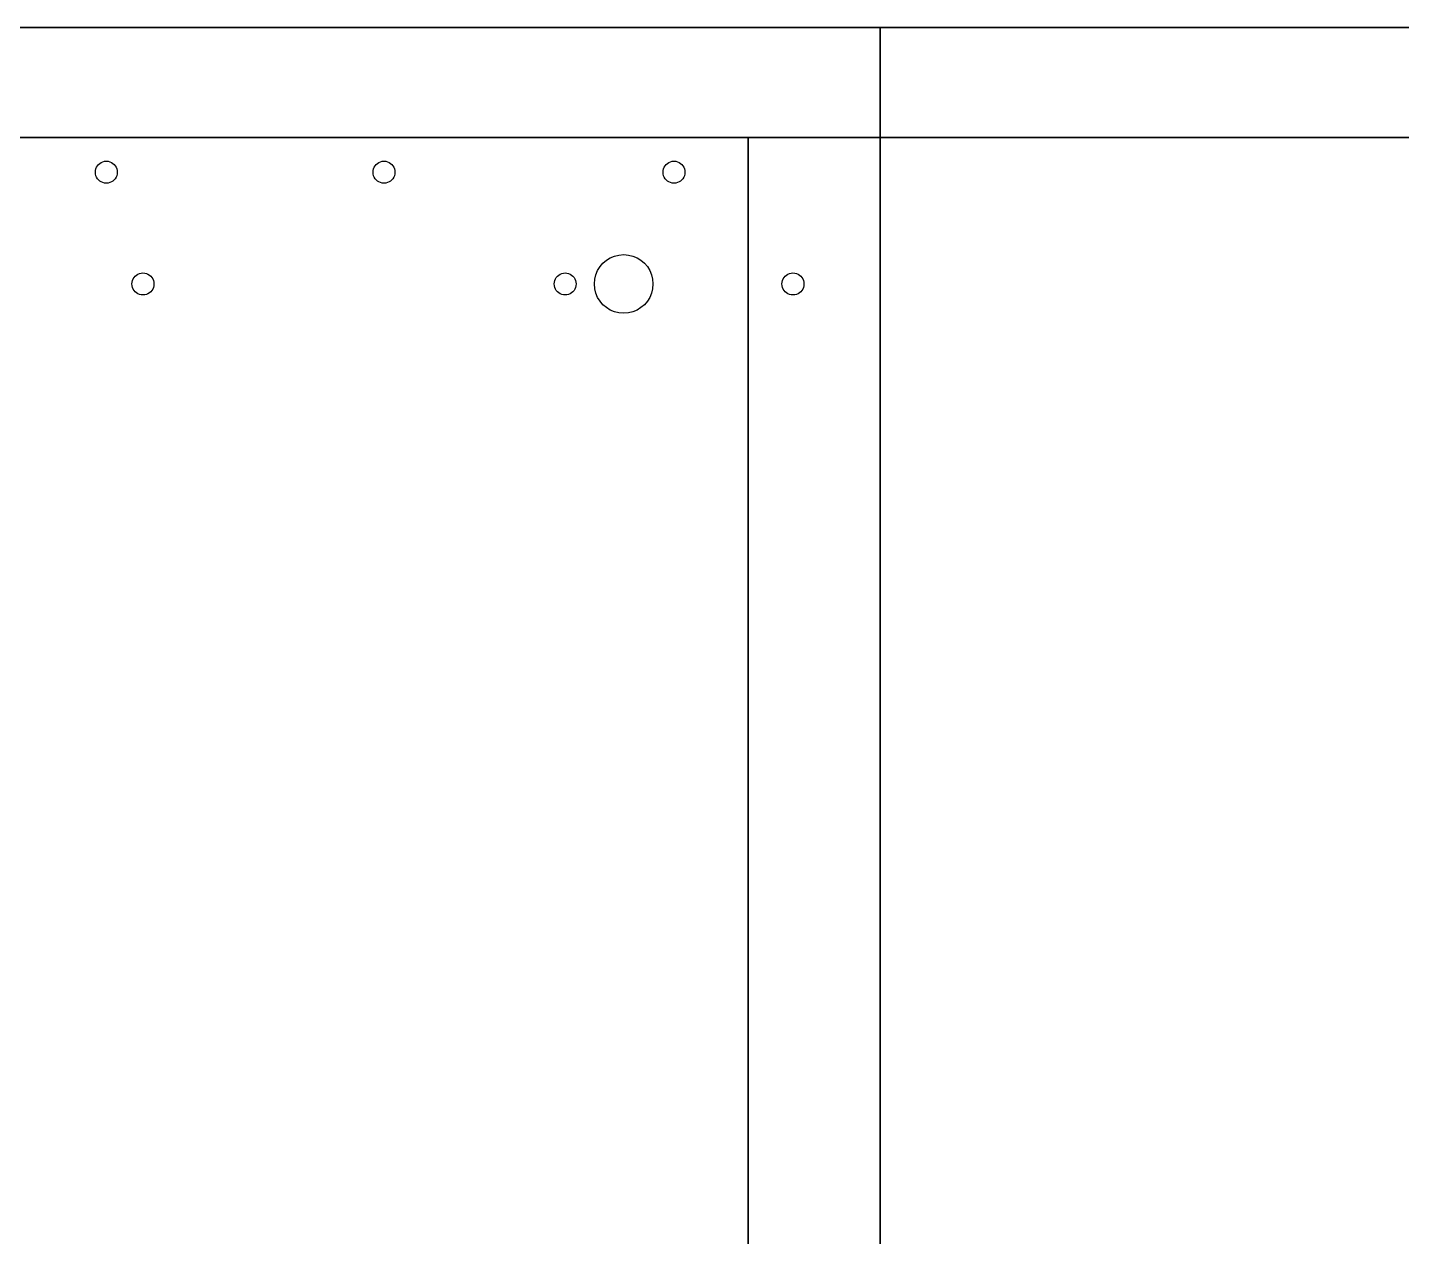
# Model space of a CAD drawing. Header units: metres. Extents: x 0 to 978, y 848 to 2000.
# Drawn here: x 292.9 to 489.2, y 1827.2 to 2000 of the extents above; entities that cross this region are included whole.
import ezdxf

# ---------------------------------------------------------------- set-up
doc = ezdxf.new("R2010")
doc.units = ezdxf.units.M

msp = doc.modelspace()

# ---------------------------------------------------------------- linework, layer by layer
for p, q in [((414.72, 2000), (0, 2000)), ((0, 2000), (414.72, 2000)), ((414.72, 2000), (0, 2000)), ((0, 2000), (414.72, 2000)), ((978.48, 2000), (0, 2000)), ((0, 2000), (978.48, 2000)), ((414.72, 2000), (0, 2000)), ((0, 2000), (414.72, 2000)), ((414.72, 2000), (0, 2000)), ((0, 2000), (414.72, 2000)), ((414.72, 2000), (0, 2000)), ((0, 2000), (414.72, 2000)), ((414.72, 2000), (0, 2000)), ((0, 2000), (414.72, 2000)), ((414.72, 1654.4), (414.72, 2000)), ((414.72, 2000), (414.72, 1654.4)), ((414.72, 1654.4), (414.72, 2000)), ((414.72, 2000), (414.72, 1654.4)), ((414.72, 1654.4), (414.72, 2000)), ((414.72, 2000), (414.72, 1654.4)), ((414.72, 1654.4), (414.72, 2000)), ((414.72, 2000), (414.72, 1654.4)), ((414.72, 1654.4), (414.72, 2000)), ((414.72, 2000), (414.72, 1654.4)), ((414.72, 1654.4), (414.72, 2000)), ((414.72, 2000), (414.72, 1654.4)), ((395.87, 1984.29), (18.85, 1984.29)), ((18.85, 1984.29), (395.87, 1984.29)), ((395.87, 1984.29), (18.85, 1984.29)), ((395.87, 1984.29), (18.85, 1984.29)), ((18.85, 1984.29), (395.87, 1984.29)), ((18.85, 1984.29), (395.87, 1984.29)), ((395.87, 1984.29), (18.85, 1984.29)), ((18.85, 1984.29), (395.87, 1984.29)), ((395.87, 1984.29), (18.85, 1984.29)), ((395.87, 1984.29), (18.85, 1984.29)), ((18.85, 1984.29), (395.87, 1984.29)), ((395.87, 1984.29), (18.85, 1984.29)), ((395.87, 1984.29), (18.85, 1984.29)), ((18.85, 1984.29), (395.87, 1984.29)), ((395.87, 1984.29), (18.85, 1984.29)), ((395.87, 1984.29), (18.85, 1984.29)), ((395.87, 1984.29), (18.85, 1984.29)), ((18.85, 1984.29), (395.87, 1984.29)), ((395.87, 1984.29), (18.85, 1984.29)), ((395.87, 1984.29), (18.85, 1984.29)), ((395.87, 1984.29), (18.85, 1984.29)), ((18.85, 1984.29), (395.87, 1984.29)), ((395.87, 1984.29), (18.85, 1984.29)), ((395.87, 1984.29), (18.85, 1984.29)), ((934, 1984.29), (44.48, 1984.29)), ((44.48, 1984.29), (934, 1984.29)), ((44.48, 1984.29), (934, 1984.29)), ((934, 1984.29), (44.48, 1984.29)), ((395.87, 1670.11), (395.87, 1984.29)), ((395.87, 1984.29), (395.87, 1984.29)), ((395.87, 1984.29), (395.87, 1670.11)), ((395.87, 1984.29), (395.87, 1984.29)), ((395.87, 1670.11), (395.87, 1984.29)), ((395.87, 1670.11), (395.87, 1984.29)), ((395.87, 1984.29), (395.87, 1670.11)), ((395.87, 1984.29), (395.87, 1984.29)), ((395.87, 1670.11), (395.87, 1984.29)), ((395.87, 1984.29), (395.87, 1984.29)), ((395.87, 1984.29), (395.87, 1670.11)), ((395.87, 1984.29), (395.87, 1670.11)), ((395.87, 1670.11), (395.87, 1984.29)), ((395.87, 1984.29), (395.87, 1984.29)), ((395.87, 1984.29), (395.87, 1670.11)), ((395.87, 1670.11), (395.87, 1984.29)), ((395.87, 1984.29), (395.87, 1984.29)), ((395.87, 1670.11), (395.87, 1984.29)), ((395.87, 1670.11), (395.87, 1984.29)), ((395.87, 1984.29), (395.87, 1984.29)), ((395.87, 1984.29), (395.87, 1670.11)), ((395.87, 1984.29), (395.87, 1984.29)), ((395.87, 1670.11), (395.87, 1984.29)), ((395.87, 1670.11), (395.87, 1984.29)), ((395.87, 1670.11), (395.87, 1984.29)), ((395.87, 1984.29), (395.87, 1984.29)), ((395.87, 1984.29), (395.87, 1670.11)), ((395.87, 1984.29), (395.87, 1984.29)), ((395.87, 1670.11), (395.87, 1984.29)), ((395.87, 1670.11), (395.87, 1984.29)), ((395.87, 1670.11), (395.87, 1984.29)), ((395.87, 1984.29), (395.87, 1984.29)), ((395.87, 1984.29), (395.87, 1670.11)), ((395.87, 1984.29), (395.87, 1984.29)), ((395.87, 1670.11), (395.87, 1984.29)), ((395.87, 1670.11), (395.87, 1984.29))]:
    msp.add_line(p, q)
for points in [[(302.6, 1979.32), (302.62, 1979.57), (302.67, 1979.81), (302.77, 1980.04), (302.9, 1980.24), (303.05, 1980.43), (303.24, 1980.58), (303.44, 1980.71), (303.67, 1980.81), (303.91, 1980.87), (304.16, 1980.89)], [(302.6, 1979.32), (302.62, 1979.57), (302.67, 1979.81), (302.77, 1980.04), (302.9, 1980.24), (303.05, 1980.43), (303.24, 1980.58), (303.44, 1980.71), (303.67, 1980.81), (303.91, 1980.87), (304.16, 1980.89)], [(302.6, 1979.32), (302.62, 1979.57), (302.67, 1979.81), (302.77, 1980.04), (302.9, 1980.24), (303.05, 1980.43), (303.24, 1980.58), (303.44, 1980.71), (303.67, 1980.81), (303.91, 1980.87), (304.16, 1980.89)], [(304.16, 1977.75), (303.91, 1977.77), (303.67, 1977.83), (303.44, 1977.92), (303.24, 1978.05), (303.05, 1978.21), (302.9, 1978.39), (302.77, 1978.59), (302.67, 1978.82), (302.62, 1979.06), (302.6, 1979.32)], [(304.16, 1977.75), (303.91, 1977.77), (303.67, 1977.83), (303.44, 1977.92), (303.24, 1978.05), (303.05, 1978.21), (302.9, 1978.39), (302.77, 1978.59), (302.67, 1978.82), (302.62, 1979.06), (302.6, 1979.32)], [(304.16, 1977.75), (303.91, 1977.77), (303.67, 1977.83), (303.44, 1977.92), (303.24, 1978.05), (303.05, 1978.21), (302.9, 1978.39), (302.77, 1978.59), (302.67, 1978.82), (302.62, 1979.06), (302.6, 1979.32)], [(304.16, 1980.89), (304.42, 1980.87), (304.66, 1980.81), (304.88, 1980.71), (305.09, 1980.58), (305.27, 1980.43), (305.43, 1980.24), (305.56, 1980.04), (305.65, 1979.81), (305.71, 1979.57), (305.73, 1979.32)], [(304.16, 1980.89), (304.42, 1980.87), (304.66, 1980.81), (304.88, 1980.71), (305.09, 1980.58), (305.27, 1980.43), (305.43, 1980.24), (305.56, 1980.04), (305.65, 1979.81), (305.71, 1979.57), (305.73, 1979.32)], [(304.16, 1980.89), (304.42, 1980.87), (304.66, 1980.81), (304.88, 1980.71), (305.09, 1980.58), (305.27, 1980.43), (305.43, 1980.24), (305.56, 1980.04), (305.65, 1979.81), (305.71, 1979.57), (305.73, 1979.32)], [(305.73, 1979.32), (305.71, 1979.06), (305.65, 1978.82), (305.56, 1978.59), (305.43, 1978.39), (305.27, 1978.21), (305.09, 1978.05), (304.88, 1977.92), (304.66, 1977.83), (304.42, 1977.77), (304.16, 1977.75)], [(305.73, 1979.32), (305.71, 1979.06), (305.65, 1978.82), (305.56, 1978.59), (305.43, 1978.39), (305.27, 1978.21), (305.09, 1978.05), (304.88, 1977.92), (304.66, 1977.83), (304.42, 1977.77), (304.16, 1977.75)], [(305.73, 1979.32), (305.71, 1979.06), (305.65, 1978.82), (305.56, 1978.59), (305.43, 1978.39), (305.27, 1978.21), (305.09, 1978.05), (304.88, 1977.92), (304.66, 1977.83), (304.42, 1977.77), (304.16, 1977.75)], [(342.27, 1979.32), (342.29, 1979.57), (342.35, 1979.81), (342.45, 1980.04), (342.57, 1980.24), (342.73, 1980.43), (342.91, 1980.58), (343.12, 1980.71), (343.34, 1980.81), (343.59, 1980.87), (343.84, 1980.89)], [(342.27, 1979.32), (342.29, 1979.57), (342.35, 1979.81), (342.45, 1980.04), (342.57, 1980.24), (342.73, 1980.43), (342.91, 1980.58), (343.12, 1980.71), (343.34, 1980.81), (343.59, 1980.87), (343.84, 1980.89)], [(342.27, 1979.32), (342.29, 1979.57), (342.35, 1979.81), (342.45, 1980.04), (342.57, 1980.24), (342.73, 1980.43), (342.91, 1980.58), (343.12, 1980.71), (343.34, 1980.81), (343.59, 1980.87), (343.84, 1980.89)], [(343.84, 1977.75), (343.59, 1977.77), (343.34, 1977.83), (343.12, 1977.92), (342.91, 1978.05), (342.73, 1978.21), (342.57, 1978.39), (342.45, 1978.59), (342.35, 1978.82), (342.29, 1979.06), (342.27, 1979.32)], [(343.84, 1977.75), (343.59, 1977.77), (343.34, 1977.83), (343.12, 1977.92), (342.91, 1978.05), (342.73, 1978.21), (342.57, 1978.39), (342.45, 1978.59), (342.35, 1978.82), (342.29, 1979.06), (342.27, 1979.32)], [(343.84, 1977.75), (343.59, 1977.77), (343.34, 1977.83), (343.12, 1977.92), (342.91, 1978.05), (342.73, 1978.21), (342.57, 1978.39), (342.45, 1978.59), (342.35, 1978.82), (342.29, 1979.06), (342.27, 1979.32)], [(343.84, 1980.89), (344.09, 1980.87), (344.34, 1980.81), (344.56, 1980.71), (344.77, 1980.58), (344.95, 1980.43), (345.11, 1980.24), (345.23, 1980.04), (345.33, 1979.81), (345.39, 1979.57), (345.41, 1979.32)], [(343.84, 1980.89), (344.09, 1980.87), (344.34, 1980.81), (344.56, 1980.71), (344.77, 1980.58), (344.95, 1980.43), (345.11, 1980.24), (345.23, 1980.04), (345.33, 1979.81), (345.39, 1979.57), (345.41, 1979.32)], [(343.84, 1980.89), (344.09, 1980.87), (344.34, 1980.81), (344.56, 1980.71), (344.77, 1980.58), (344.95, 1980.43), (345.11, 1980.24), (345.23, 1980.04), (345.33, 1979.81), (345.39, 1979.57), (345.41, 1979.32)], [(345.41, 1979.32), (345.39, 1979.06), (345.33, 1978.82), (345.23, 1978.59), (345.11, 1978.39), (344.95, 1978.21), (344.77, 1978.05), (344.56, 1977.92), (344.34, 1977.83), (344.09, 1977.77), (343.84, 1977.75)], [(345.41, 1979.32), (345.39, 1979.06), (345.33, 1978.82), (345.23, 1978.59), (345.11, 1978.39), (344.95, 1978.21), (344.77, 1978.05), (344.56, 1977.92), (344.34, 1977.83), (344.09, 1977.77), (343.84, 1977.75)], [(345.41, 1979.32), (345.39, 1979.06), (345.33, 1978.82), (345.23, 1978.59), (345.11, 1978.39), (344.95, 1978.21), (344.77, 1978.05), (344.56, 1977.92), (344.34, 1977.83), (344.09, 1977.77), (343.84, 1977.75)], [(383.71, 1979.32), (383.73, 1979.57), (383.79, 1979.81), (383.89, 1980.04), (384.01, 1980.24), (384.17, 1980.43), (384.35, 1980.58), (384.56, 1980.71), (384.78, 1980.81), (385.03, 1980.87), (385.28, 1980.89)], [(383.71, 1979.32), (383.73, 1979.57), (383.79, 1979.81), (383.89, 1980.04), (384.01, 1980.24), (384.17, 1980.43), (384.35, 1980.58), (384.56, 1980.71), (384.78, 1980.81), (385.03, 1980.87), (385.28, 1980.89)], [(383.71, 1979.32), (383.73, 1979.57), (383.79, 1979.81), (383.89, 1980.04), (384.01, 1980.24), (384.17, 1980.43), (384.35, 1980.58), (384.56, 1980.71), (384.78, 1980.81), (385.03, 1980.87), (385.28, 1980.89)], [(383.71, 1979.32), (383.73, 1979.57), (383.79, 1979.81), (383.89, 1980.04), (384.01, 1980.24), (384.17, 1980.43), (384.35, 1980.58), (384.56, 1980.71), (384.78, 1980.81), (385.03, 1980.87), (385.28, 1980.89)], [(383.71, 1979.32), (383.73, 1979.57), (383.79, 1979.81), (383.89, 1980.04), (384.01, 1980.24), (384.17, 1980.43), (384.35, 1980.58), (384.56, 1980.71), (384.78, 1980.81), (385.03, 1980.87), (385.28, 1980.89)], [(383.71, 1979.32), (383.73, 1979.57), (383.79, 1979.81), (383.89, 1980.04), (384.01, 1980.24), (384.17, 1980.43), (384.35, 1980.58), (384.56, 1980.71), (384.78, 1980.81), (385.03, 1980.87), (385.28, 1980.89)], [(383.71, 1979.32), (383.73, 1979.57), (383.79, 1979.81), (383.89, 1980.04), (384.01, 1980.24), (384.17, 1980.43), (384.35, 1980.58), (384.56, 1980.71), (384.78, 1980.81), (385.03, 1980.87), (385.28, 1980.89)], [(383.71, 1979.32), (383.73, 1979.57), (383.79, 1979.81), (383.89, 1980.04), (384.01, 1980.24), (384.17, 1980.43), (384.35, 1980.58), (384.56, 1980.71), (384.78, 1980.81), (385.03, 1980.87), (385.28, 1980.89)], [(383.71, 1979.32), (383.73, 1979.57), (383.79, 1979.81), (383.89, 1980.04), (384.01, 1980.24), (384.17, 1980.43), (384.35, 1980.58), (384.56, 1980.71), (384.78, 1980.81), (385.03, 1980.87), (385.28, 1980.89)], [(385.28, 1977.75), (385.03, 1977.77), (384.78, 1977.83), (384.56, 1977.92), (384.35, 1978.05), (384.17, 1978.21), (384.01, 1978.39), (383.89, 1978.59), (383.79, 1978.82), (383.73, 1979.06), (383.71, 1979.32)], [(385.28, 1977.75), (385.03, 1977.77), (384.78, 1977.83), (384.56, 1977.92), (384.35, 1978.05), (384.17, 1978.21), (384.01, 1978.39), (383.89, 1978.59), (383.79, 1978.82), (383.73, 1979.06), (383.71, 1979.32)], [(385.28, 1977.75), (385.03, 1977.77), (384.78, 1977.83), (384.56, 1977.92), (384.35, 1978.05), (384.17, 1978.21), (384.01, 1978.39), (383.89, 1978.59), (383.79, 1978.82), (383.73, 1979.06), (383.71, 1979.32)], [(385.28, 1977.75), (385.03, 1977.77), (384.78, 1977.83), (384.56, 1977.92), (384.35, 1978.05), (384.17, 1978.21), (384.01, 1978.39), (383.89, 1978.59), (383.79, 1978.82), (383.73, 1979.06), (383.71, 1979.32)], [(385.28, 1977.75), (385.03, 1977.77), (384.78, 1977.83), (384.56, 1977.92), (384.35, 1978.05), (384.17, 1978.21), (384.01, 1978.39), (383.89, 1978.59), (383.79, 1978.82), (383.73, 1979.06), (383.71, 1979.32)], [(385.28, 1977.75), (385.03, 1977.77), (384.78, 1977.83), (384.56, 1977.92), (384.35, 1978.05), (384.17, 1978.21), (384.01, 1978.39), (383.89, 1978.59), (383.79, 1978.82), (383.73, 1979.06), (383.71, 1979.32)], [(385.28, 1977.75), (385.03, 1977.77), (384.78, 1977.83), (384.56, 1977.92), (384.35, 1978.05), (384.17, 1978.21), (384.01, 1978.39), (383.89, 1978.59), (383.79, 1978.82), (383.73, 1979.06), (383.71, 1979.32)], [(385.28, 1977.75), (385.03, 1977.77), (384.78, 1977.83), (384.56, 1977.92), (384.35, 1978.05), (384.17, 1978.21), (384.01, 1978.39), (383.89, 1978.59), (383.79, 1978.82), (383.73, 1979.06), (383.71, 1979.32)], [(385.28, 1977.75), (385.03, 1977.77), (384.78, 1977.83), (384.56, 1977.92), (384.35, 1978.05), (384.17, 1978.21), (384.01, 1978.39), (383.89, 1978.59), (383.79, 1978.82), (383.73, 1979.06), (383.71, 1979.32)], [(385.28, 1980.89), (385.53, 1980.87), (385.78, 1980.81), (386, 1980.71), (386.21, 1980.58), (386.39, 1980.43), (386.55, 1980.24), (386.67, 1980.04), (386.77, 1979.81), (386.83, 1979.57), (386.85, 1979.32)], [(385.28, 1980.89), (385.53, 1980.87), (385.78, 1980.81), (386, 1980.71), (386.21, 1980.58), (386.39, 1980.43), (386.55, 1980.24), (386.67, 1980.04), (386.77, 1979.81), (386.83, 1979.57), (386.85, 1979.32)], [(385.28, 1980.89), (385.53, 1980.87), (385.78, 1980.81), (386, 1980.71), (386.21, 1980.58), (386.39, 1980.43), (386.55, 1980.24), (386.67, 1980.04), (386.77, 1979.81), (386.83, 1979.57), (386.85, 1979.32)], [(385.28, 1980.89), (385.53, 1980.87), (385.78, 1980.81), (386, 1980.71), (386.21, 1980.58), (386.39, 1980.43), (386.55, 1980.24), (386.67, 1980.04), (386.77, 1979.81), (386.83, 1979.57), (386.85, 1979.32)], [(385.28, 1980.89), (385.53, 1980.87), (385.78, 1980.81), (386, 1980.71), (386.21, 1980.58), (386.39, 1980.43), (386.55, 1980.24), (386.67, 1980.04), (386.77, 1979.81), (386.83, 1979.57), (386.85, 1979.32)], [(385.28, 1980.89), (385.53, 1980.87), (385.78, 1980.81), (386, 1980.71), (386.21, 1980.58), (386.39, 1980.43), (386.55, 1980.24), (386.67, 1980.04), (386.77, 1979.81), (386.83, 1979.57), (386.85, 1979.32)], [(385.28, 1980.89), (385.53, 1980.87), (385.78, 1980.81), (386, 1980.71), (386.21, 1980.58), (386.39, 1980.43), (386.55, 1980.24), (386.67, 1980.04), (386.77, 1979.81), (386.83, 1979.57), (386.85, 1979.32)], [(385.28, 1980.89), (385.53, 1980.87), (385.78, 1980.81), (386, 1980.71), (386.21, 1980.58), (386.39, 1980.43), (386.55, 1980.24), (386.67, 1980.04), (386.77, 1979.81), (386.83, 1979.57), (386.85, 1979.32)], [(385.28, 1980.89), (385.53, 1980.87), (385.78, 1980.81), (386, 1980.71), (386.21, 1980.58), (386.39, 1980.43), (386.55, 1980.24), (386.67, 1980.04), (386.77, 1979.81), (386.83, 1979.57), (386.85, 1979.32)], [(386.85, 1979.32), (386.83, 1979.06), (386.77, 1978.82), (386.67, 1978.59), (386.55, 1978.39), (386.39, 1978.21), (386.21, 1978.05), (386, 1977.92), (385.78, 1977.83), (385.53, 1977.77), (385.28, 1977.75)], [(386.85, 1979.32), (386.83, 1979.06), (386.77, 1978.82), (386.67, 1978.59), (386.55, 1978.39), (386.39, 1978.21), (386.21, 1978.05), (386, 1977.92), (385.78, 1977.83), (385.53, 1977.77), (385.28, 1977.75)], [(386.85, 1979.32), (386.83, 1979.06), (386.77, 1978.82), (386.67, 1978.59), (386.55, 1978.39), (386.39, 1978.21), (386.21, 1978.05), (386, 1977.92), (385.78, 1977.83), (385.53, 1977.77), (385.28, 1977.75)], [(386.85, 1979.32), (386.83, 1979.06), (386.77, 1978.82), (386.67, 1978.59), (386.55, 1978.39), (386.39, 1978.21), (386.21, 1978.05), (386, 1977.92), (385.78, 1977.83), (385.53, 1977.77), (385.28, 1977.75)], [(386.85, 1979.32), (386.83, 1979.06), (386.77, 1978.82), (386.67, 1978.59), (386.55, 1978.39), (386.39, 1978.21), (386.21, 1978.05), (386, 1977.92), (385.78, 1977.83), (385.53, 1977.77), (385.28, 1977.75)], [(386.85, 1979.32), (386.83, 1979.06), (386.77, 1978.82), (386.67, 1978.59), (386.55, 1978.39), (386.39, 1978.21), (386.21, 1978.05), (386, 1977.92), (385.78, 1977.83), (385.53, 1977.77), (385.28, 1977.75)], [(386.85, 1979.32), (386.83, 1979.06), (386.77, 1978.82), (386.67, 1978.59), (386.55, 1978.39), (386.39, 1978.21), (386.21, 1978.05), (386, 1977.92), (385.78, 1977.83), (385.53, 1977.77), (385.28, 1977.75)], [(386.85, 1979.32), (386.83, 1979.06), (386.77, 1978.82), (386.67, 1978.59), (386.55, 1978.39), (386.39, 1978.21), (386.21, 1978.05), (386, 1977.92), (385.78, 1977.83), (385.53, 1977.77), (385.28, 1977.75)], [(386.85, 1979.32), (386.83, 1979.06), (386.77, 1978.82), (386.67, 1978.59), (386.55, 1978.39), (386.39, 1978.21), (386.21, 1978.05), (386, 1977.92), (385.78, 1977.83), (385.53, 1977.77), (385.28, 1977.75)], [(373.91, 1963.35), (373.96, 1964.02), (374.12, 1964.67), (374.37, 1965.27), (374.71, 1965.82), (375.13, 1966.31), (375.62, 1966.73), (376.17, 1967.07), (376.77, 1967.32), (377.41, 1967.48), (378.09, 1967.53)], [(378.09, 1967.53), (378.77, 1967.48), (379.41, 1967.32), (380.01, 1967.07), (380.56, 1966.73), (381.05, 1966.31), (381.47, 1965.82), (381.81, 1965.27), (382.06, 1964.67), (382.22, 1964.02), (382.27, 1963.35)], [(307.82, 1963.35), (307.84, 1963.6), (307.9, 1963.84), (308, 1964.07), (308.13, 1964.27), (308.28, 1964.46), (308.47, 1964.61), (308.67, 1964.74), (308.9, 1964.84), (309.14, 1964.9), (309.39, 1964.92)], [(309.39, 1964.92), (309.65, 1964.9), (309.89, 1964.84), (310.11, 1964.74), (310.32, 1964.61), (310.5, 1964.46), (310.66, 1964.27), (310.79, 1964.07), (310.88, 1963.84), (310.94, 1963.6), (310.96, 1963.35)], [(368.15, 1963.35), (368.18, 1963.6), (368.23, 1963.84), (368.33, 1964.07), (368.46, 1964.27), (368.61, 1964.46), (368.8, 1964.61), (369, 1964.74), (369.23, 1964.84), (369.47, 1964.9), (369.72, 1964.92)], [(368.15, 1963.35), (368.18, 1963.6), (368.23, 1963.84), (368.33, 1964.07), (368.46, 1964.27), (368.61, 1964.46), (368.8, 1964.61), (369, 1964.74), (369.23, 1964.84), (369.47, 1964.9), (369.72, 1964.92)], [(368.15, 1963.35), (368.18, 1963.6), (368.23, 1963.84), (368.33, 1964.07), (368.46, 1964.27), (368.61, 1964.46), (368.8, 1964.61), (369, 1964.74), (369.23, 1964.84), (369.47, 1964.9), (369.72, 1964.92)], [(368.15, 1963.35), (368.18, 1963.6), (368.23, 1963.84), (368.33, 1964.07), (368.46, 1964.27), (368.61, 1964.46), (368.8, 1964.61), (369, 1964.74), (369.23, 1964.84), (369.47, 1964.9), (369.72, 1964.92)], [(368.15, 1963.35), (368.18, 1963.6), (368.23, 1963.84), (368.33, 1964.07), (368.46, 1964.27), (368.61, 1964.46), (368.8, 1964.61), (369, 1964.74), (369.23, 1964.84), (369.47, 1964.9), (369.72, 1964.92)], [(368.15, 1963.35), (368.18, 1963.6), (368.23, 1963.84), (368.33, 1964.07), (368.46, 1964.27), (368.61, 1964.46), (368.8, 1964.61), (369, 1964.74), (369.23, 1964.84), (369.47, 1964.9), (369.72, 1964.92)], [(368.15, 1963.35), (368.18, 1963.6), (368.23, 1963.84), (368.33, 1964.07), (368.46, 1964.27), (368.61, 1964.46), (368.8, 1964.61), (369, 1964.74), (369.23, 1964.84), (369.47, 1964.9), (369.72, 1964.92)], [(368.15, 1963.35), (368.18, 1963.6), (368.23, 1963.84), (368.33, 1964.07), (368.46, 1964.27), (368.61, 1964.46), (368.8, 1964.61), (369, 1964.74), (369.23, 1964.84), (369.47, 1964.9), (369.72, 1964.92)], [(368.15, 1963.35), (368.18, 1963.6), (368.23, 1963.84), (368.33, 1964.07), (368.46, 1964.27), (368.61, 1964.46), (368.8, 1964.61), (369, 1964.74), (369.23, 1964.84), (369.47, 1964.9), (369.72, 1964.92)], [(369.72, 1964.92), (369.98, 1964.9), (370.22, 1964.84), (370.44, 1964.74), (370.65, 1964.61), (370.83, 1964.46), (370.99, 1964.27), (371.12, 1964.07), (371.21, 1963.84), (371.27, 1963.6), (371.29, 1963.35)], [(369.72, 1964.92), (369.98, 1964.9), (370.22, 1964.84), (370.44, 1964.74), (370.65, 1964.61), (370.83, 1964.46), (370.99, 1964.27), (371.12, 1964.07), (371.21, 1963.84), (371.27, 1963.6), (371.29, 1963.35)], [(369.72, 1964.92), (369.98, 1964.9), (370.22, 1964.84), (370.44, 1964.74), (370.65, 1964.61), (370.83, 1964.46), (370.99, 1964.27), (371.12, 1964.07), (371.21, 1963.84), (371.27, 1963.6), (371.29, 1963.35)], [(369.72, 1964.92), (369.98, 1964.9), (370.22, 1964.84), (370.44, 1964.74), (370.65, 1964.61), (370.83, 1964.46), (370.99, 1964.27), (371.12, 1964.07), (371.21, 1963.84), (371.27, 1963.6), (371.29, 1963.35)], [(369.72, 1964.92), (369.98, 1964.9), (370.22, 1964.84), (370.44, 1964.74), (370.65, 1964.61), (370.83, 1964.46), (370.99, 1964.27), (371.12, 1964.07), (371.21, 1963.84), (371.27, 1963.6), (371.29, 1963.35)], [(369.72, 1964.92), (369.98, 1964.9), (370.22, 1964.84), (370.44, 1964.74), (370.65, 1964.61), (370.83, 1964.46), (370.99, 1964.27), (371.12, 1964.07), (371.21, 1963.84), (371.27, 1963.6), (371.29, 1963.35)], [(369.72, 1964.92), (369.98, 1964.9), (370.22, 1964.84), (370.44, 1964.74), (370.65, 1964.61), (370.83, 1964.46), (370.99, 1964.27), (371.12, 1964.07), (371.21, 1963.84), (371.27, 1963.6), (371.29, 1963.35)], [(369.72, 1964.92), (369.98, 1964.9), (370.22, 1964.84), (370.44, 1964.74), (370.65, 1964.61), (370.83, 1964.46), (370.99, 1964.27), (371.12, 1964.07), (371.21, 1963.84), (371.27, 1963.6), (371.29, 1963.35)], [(369.72, 1964.92), (369.98, 1964.9), (370.22, 1964.84), (370.44, 1964.74), (370.65, 1964.61), (370.83, 1964.46), (370.99, 1964.27), (371.12, 1964.07), (371.21, 1963.84), (371.27, 1963.6), (371.29, 1963.35)], [(400.71, 1963.35), (400.73, 1963.6), (400.79, 1963.84), (400.88, 1964.07), (401.01, 1964.27), (401.17, 1964.46), (401.35, 1964.61), (401.55, 1964.74), (401.78, 1964.84), (402.02, 1964.9), (402.28, 1964.92)], [(402.28, 1964.92), (402.53, 1964.9), (402.77, 1964.84), (403, 1964.74), (403.2, 1964.61), (403.39, 1964.46), (403.54, 1964.27), (403.67, 1964.07), (403.77, 1963.84), (403.82, 1963.6), (403.85, 1963.35)], [(309.39, 1961.77), (309.14, 1961.8), (308.9, 1961.85), (308.67, 1961.95), (308.47, 1962.08), (308.28, 1962.23), (308.13, 1962.42), (308, 1962.62), (307.9, 1962.85), (307.84, 1963.09), (307.82, 1963.35)], [(310.96, 1963.35), (310.94, 1963.09), (310.88, 1962.85), (310.79, 1962.62), (310.66, 1962.42), (310.5, 1962.23), (310.32, 1962.08), (310.11, 1961.95), (309.89, 1961.85), (309.65, 1961.8), (309.39, 1961.77)], [(369.72, 1961.77), (369.47, 1961.8), (369.23, 1961.85), (369, 1961.95), (368.8, 1962.08), (368.61, 1962.23), (368.46, 1962.42), (368.33, 1962.62), (368.23, 1962.85), (368.18, 1963.09), (368.15, 1963.35)], [(369.72, 1961.77), (369.47, 1961.8), (369.23, 1961.85), (369, 1961.95), (368.8, 1962.08), (368.61, 1962.23), (368.46, 1962.42), (368.33, 1962.62), (368.23, 1962.85), (368.18, 1963.09), (368.15, 1963.35)], [(369.72, 1961.77), (369.47, 1961.8), (369.23, 1961.85), (369, 1961.95), (368.8, 1962.08), (368.61, 1962.23), (368.46, 1962.42), (368.33, 1962.62), (368.23, 1962.85), (368.18, 1963.09), (368.15, 1963.35)], [(369.72, 1961.77), (369.47, 1961.8), (369.23, 1961.85), (369, 1961.95), (368.8, 1962.08), (368.61, 1962.23), (368.46, 1962.42), (368.33, 1962.62), (368.23, 1962.85), (368.18, 1963.09), (368.15, 1963.35)], [(369.72, 1961.77), (369.47, 1961.8), (369.23, 1961.85), (369, 1961.95), (368.8, 1962.08), (368.61, 1962.23), (368.46, 1962.42), (368.33, 1962.62), (368.23, 1962.85), (368.18, 1963.09), (368.15, 1963.35)], [(369.72, 1961.77), (369.47, 1961.8), (369.23, 1961.85), (369, 1961.95), (368.8, 1962.08), (368.61, 1962.23), (368.46, 1962.42), (368.33, 1962.62), (368.23, 1962.85), (368.18, 1963.09), (368.15, 1963.35)], [(369.72, 1961.77), (369.47, 1961.8), (369.23, 1961.85), (369, 1961.95), (368.8, 1962.08), (368.61, 1962.23), (368.46, 1962.42), (368.33, 1962.62), (368.23, 1962.85), (368.18, 1963.09), (368.15, 1963.35)], [(369.72, 1961.77), (369.47, 1961.8), (369.23, 1961.85), (369, 1961.95), (368.8, 1962.08), (368.61, 1962.23), (368.46, 1962.42), (368.33, 1962.62), (368.23, 1962.85), (368.18, 1963.09), (368.15, 1963.35)], [(369.72, 1961.77), (369.47, 1961.8), (369.23, 1961.85), (369, 1961.95), (368.8, 1962.08), (368.61, 1962.23), (368.46, 1962.42), (368.33, 1962.62), (368.23, 1962.85), (368.18, 1963.09), (368.15, 1963.35)], [(371.29, 1963.35), (371.27, 1963.09), (371.21, 1962.85), (371.12, 1962.62), (370.99, 1962.42), (370.83, 1962.23), (370.65, 1962.08), (370.44, 1961.95), (370.22, 1961.85), (369.98, 1961.8), (369.72, 1961.77)], [(371.29, 1963.35), (371.27, 1963.09), (371.21, 1962.85), (371.12, 1962.62), (370.99, 1962.42), (370.83, 1962.23), (370.65, 1962.08), (370.44, 1961.95), (370.22, 1961.85), (369.98, 1961.8), (369.72, 1961.77)], [(371.29, 1963.35), (371.27, 1963.09), (371.21, 1962.85), (371.12, 1962.62), (370.99, 1962.42), (370.83, 1962.23), (370.65, 1962.08), (370.44, 1961.95), (370.22, 1961.85), (369.98, 1961.8), (369.72, 1961.77)], [(371.29, 1963.35), (371.27, 1963.09), (371.21, 1962.85), (371.12, 1962.62), (370.99, 1962.42), (370.83, 1962.23), (370.65, 1962.08), (370.44, 1961.95), (370.22, 1961.85), (369.98, 1961.8), (369.72, 1961.77)], [(371.29, 1963.35), (371.27, 1963.09), (371.21, 1962.85), (371.12, 1962.62), (370.99, 1962.42), (370.83, 1962.23), (370.65, 1962.08), (370.44, 1961.95), (370.22, 1961.85), (369.98, 1961.8), (369.72, 1961.77)], [(371.29, 1963.35), (371.27, 1963.09), (371.21, 1962.85), (371.12, 1962.62), (370.99, 1962.42), (370.83, 1962.23), (370.65, 1962.08), (370.44, 1961.95), (370.22, 1961.85), (369.98, 1961.8), (369.72, 1961.77)], [(371.29, 1963.35), (371.27, 1963.09), (371.21, 1962.85), (371.12, 1962.62), (370.99, 1962.42), (370.83, 1962.23), (370.65, 1962.08), (370.44, 1961.95), (370.22, 1961.85), (369.98, 1961.8), (369.72, 1961.77)], [(371.29, 1963.35), (371.27, 1963.09), (371.21, 1962.85), (371.12, 1962.62), (370.99, 1962.42), (370.83, 1962.23), (370.65, 1962.08), (370.44, 1961.95), (370.22, 1961.85), (369.98, 1961.8), (369.72, 1961.77)], [(371.29, 1963.35), (371.27, 1963.09), (371.21, 1962.85), (371.12, 1962.62), (370.99, 1962.42), (370.83, 1962.23), (370.65, 1962.08), (370.44, 1961.95), (370.22, 1961.85), (369.98, 1961.8), (369.72, 1961.77)], [(378.09, 1959.16), (377.41, 1959.21), (376.77, 1959.37), (376.17, 1959.62), (375.62, 1959.96), (375.13, 1960.38), (374.71, 1960.87), (374.37, 1961.42), (374.12, 1962.02), (373.96, 1962.67), (373.91, 1963.35)], [(382.27, 1963.35), (382.22, 1962.67), (382.06, 1962.02), (381.81, 1961.42), (381.47, 1960.87), (381.05, 1960.38), (380.56, 1959.96), (380.01, 1959.62), (379.41, 1959.37), (378.77, 1959.21), (378.09, 1959.16)], [(402.28, 1961.77), (402.02, 1961.8), (401.78, 1961.85), (401.55, 1961.95), (401.35, 1962.08), (401.17, 1962.23), (401.01, 1962.42), (400.88, 1962.62), (400.79, 1962.85), (400.73, 1963.09), (400.71, 1963.35)], [(403.85, 1963.35), (403.82, 1963.09), (403.77, 1962.85), (403.67, 1962.62), (403.54, 1962.42), (403.39, 1962.23), (403.2, 1962.08), (403, 1961.95), (402.77, 1961.85), (402.53, 1961.8), (402.28, 1961.77)]]:
    msp.add_lwpolyline(points)

doc.saveas('drawing.dxf')
